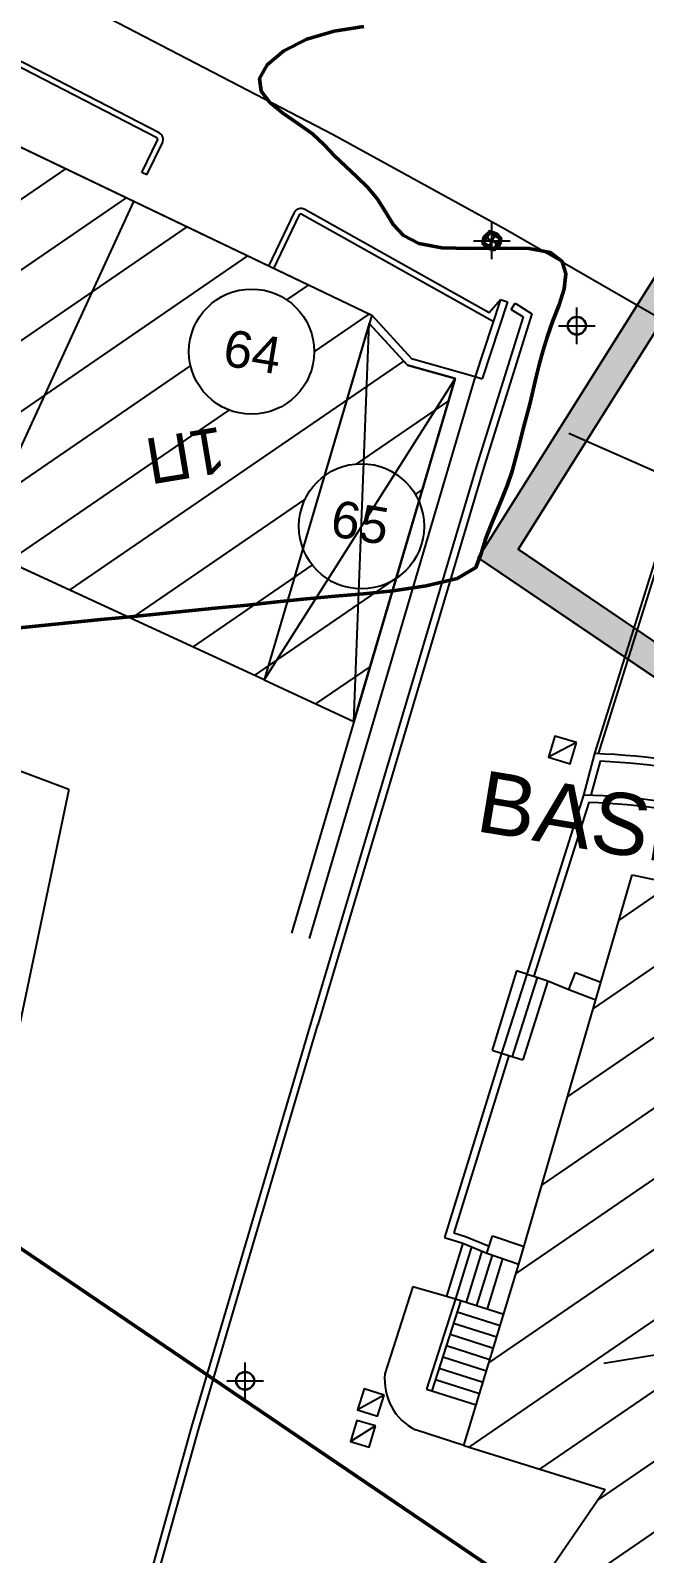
# Model space of a CAD drawing. Header units: metres. Extents: x 93017 to 94633, y 101979 to 102793.
# Drawn here: x 94060.74 to 94064.08, y 102345.51 to 102353.81 of the extents above; entities that cross this region are included whole.
import ezdxf
from ezdxf.enums import TextEntityAlignment as Align

# ---------------------------------------------------------------- set-up
doc = ezdxf.new("R2010")
doc.units = ezdxf.units.M
doc.header["$LTSCALE"] = 0.75
doc.header["$MEASUREMENT"] = 0
doc.header["$PDMODE"] = 34
doc.header["$PDSIZE"] = 0.1
doc.linetypes.add('DIAK1-1', pattern=[2, 1, -1])
for name, color, linetype in [('CG_BR', 253, 'Continuous'), ('CG_DIAF', 253, 'Continuous'), ('CG_ER', 253, 'ER'), ('CG_FREATIO', 252, 'Continuous'), ('CG_KR', 253, 'Continuous'), ('CG_KT', 253, 'Continuous'), ('CG_KTISMATA_TXT', 252, 'Continuous'), ('CG_MD', 253, 'Continuous'), ('CG_MD_FRA', 253, 'Continuous'), ('CG_SBL_BS', 253, 'Continuous'), ('CG_SBL_PR', 253, 'Continuous'), ('CG_SK', 253, 'Continuous'), ('CG_STA-KYK', 8, 'Continuous'), ('CG_STA-SHM', 8, 'Continuous'), ('CG_USER', 253, 'Continuous'), ('COREBOREHOLES', 6, 'Continuous'), ('GEOLOGY', 7, 'Continuous'), ('GSLAYER', 7, 'Continuous'), ('HATCH DIAKINDYNEYSHS', 112, 'Continuous'), ('KANABOS', 8, 'Continuous'), ('NORTH', 8, 'Continuous'), ('Od_skari', 8, 'Continuous'), ('OTM Line 0.25', 2, 'Continuous'), ('OTM Solid 253', 253, 'Continuous'), ('ΖΩΝΗ ΕΠΙΡΡΟΗΣ', 1, 'Continuous'), ('ΚΤΗΡΙΑ', 7, 'Continuous')]:
    doc.layers.add(name, color=color, linetype=linetype)
doc.styles.add('ARIAL', font='ARIAL.TTF')
doc.styles.add('KTISMATA', font='win-sim.shx')
doc.linetypes.add('ER', pattern='A,1e-05,[104,OrizLt.shx,S=1,R=0,X=0,Y=0],-2', length=2.00001)
doc.linetypes.add('P3', pattern='A,1e-05,[114,OrizLt.shx,S=0.5,R=0,X=0,Y=0],-0.5,[114,OrizLt.shx,S=0.5,R=0,X=0,Y=0],-0.5,[114,OrizLt.shx,S=1,R=0,X=0,Y=0],-0.5', length=1.50001)
pattern_1 = [(214.4408012, (109260.27855, 125634.61407), (0.1795635333, -0.2618457323), [])]

# ---------------------------------------------------------------- blocks, each defined once
blk = doc.blocks.new('FR-FVT')
at = {"layer": 'CG_FREATIO'}
for p, q in [((100047.73, 96581.47), (100049.33, 96581.47)), ((100047.73, 96579.87), (100047.73, 96581.47)), ((100047.73, 96580.67), (100049.33, 96580.67)), ((100047.93, 96580.07), (100047.93, 96581.27)), ((100047.93, 96581.27), (100049.13, 96581.27)), ((100047.93, 96580.07), (100049.13, 96580.07)), ((100048.53, 96579.87), (100048.53, 96581.47)), ((100049.13, 96580.07), (100049.13, 96581.27)), ((100049.33, 96579.87), (100049.33, 96581.47)), ((100047.73, 96579.87), (100049.33, 96579.87))]:
    blk.add_line(p, q, dxfattribs=at)
at = {"layer": 'CG_USER'}
blk.add_point((100048.53, 96580.67), dxfattribs=at)
blk = doc.blocks.new('SHM_STA')
at = {"layer": 'CG_STA-KYK'}
blk.add_circle((0, 0), 0.4, dxfattribs=at)
at = {"layer": 'CG_STA-SHM'}
blk.add_point((0, 0), dxfattribs=at)
blk = doc.blocks.new('cross')
at = {"layer": 'GEOLOGY', "color": 6}
for p, q in [((11345.511, -2144.538), (11345.511, -2149.538)), ((11343.011, -2147.038), (11348.011, -2147.038))]:
    blk.add_line(p, q, dxfattribs=at)
blk = doc.blocks.new('XAIDARI')
at = {"layer": 'Od_skari'}
for p, q in [((94052.277, 102377.798), (94039.722, 102389.74)), ((94051.165, 102377.751), (94039.171, 102389.161)), ((94043.952, 102368.427), (94052.277, 102377.798)), ((94044.197, 102369.908), (94051.165, 102377.751))]:
    blk.add_line(p, q, dxfattribs=at)

msp = doc.modelspace()

# ---------------------------------------------------------------- hatches: boundary and pattern name
at = {"layer": 'HATCH DIAKINDYNEYSHS', "ltscale": 15}
h = msp.add_hatch(dxfattribs=at)
h.set_pattern_fill('ANSI31', color=256, scale=0.1, angle=529.4408, style=0)
h.set_pattern_definition(pattern_1)
h.paths.add_polyline_path([(94062.5953, 102352.2538), (94062.0088, 102350.2679), (94058.9111, 102351.6969), (94059.7867, 102353.5991)])
edge = h.paths.add_edge_path(flags=17)
edge.add_arc((94062.5395, 102351.1044), 0.341, 0, 360)
edge = h.paths.add_edge_path(flags=16)
edge.add_arc((94061.9413, 102352.056), 0.341, 0, 360)
edge = h.paths.add_edge_path(flags=16)
edge.add_arc((94060.0267, 102352.9519), 0.341, 0, 360)
edge = h.paths.add_edge_path()
edge.add_line((94062.0088, 102350.2679), (94062.4986, 102350.0411))
edge.add_line((94062.4986, 102350.0411), (94063.0504, 102351.9095))
edge.add_line((94063.0504, 102351.9095), (94062.7901, 102351.9823))
edge.add_line((94062.7901, 102351.9823), (94062.5821, 102352.2091))
edge.add_line((94062.5821, 102352.2091), (94062.0088, 102350.2679))
edge.add_line((94062.0088, 102350.2679), (94062.4986, 102350.0413))
h = msp.add_hatch(dxfattribs=at)
h.set_pattern_fill('ANSI31', color=256, scale=0.1, angle=529.4408, style=0)
h.set_pattern_definition(pattern_1)
edge = h.paths.add_edge_path()
edge.add_arc((94065.0238, 102347.5654), 0.341, -9.37407, 350.62593)
edge = h.paths.add_edge_path()
edge.add_line((94063.8662, 102345.8572), (94063.47, 102345.2792))
edge.add_line((94063.47, 102345.2792), (94066.2325, 102343.4052))
edge.add_line((94066.2325, 102343.4052), (94066.6306, 102343.9934))
edge.add_line((94066.6306, 102343.9934), (94066.5644, 102344.3585))
edge.add_line((94066.5644, 102344.3585), (94066.0519, 102344.7112))
edge.add_arc((94061.4976, 102347.7439), 5.4716, 326.34074, 328.0375)
edge.add_arc((94065.2395, 102345.4091), 1.0611, 328.0375, 331.8911)
edge.add_arc((94047.8579, 102354.6935), 20.7669, 331.8911, 332.82883)
edge.add_arc((94065.1617, 102345.8115), 1.3166, 332.82883, 336.5536)
edge.add_arc((94065.739, 102345.5612), 0.6875, 336.5536, 340.50434)
edge.add_arc((94058.3174, 102348.1886), 8.5604, 340.50434, 341.62371)
edge.add_arc((94064.1422, 102346.2537), 2.4226, 341.62371, 350.61821)
edge.add_arc((94062.4902, 102346.5266), 4.097, 350.61821, 357.53183)
edge.add_arc((94065.0484, 102346.4164), 1.5364, -2.46817, 5.87071)
edge.add_arc((94062.2533, 102346.1289), 4.3463, 5.87071, 10.82588)
edge.add_arc((94064.1351, 102346.4888), 2.4303, 10.82588, 23.83115)
edge.add_arc((94063.5561, 102346.2331), 3.0633, 23.83115, 35.41002)
edge.add_arc((94064.4573, 102346.8737), 1.9576, 35.41002, 44.49816)
edge.add_arc((94060.6002, 102343.0836), 7.3652, 44.49816, 49.17998)
edge.add_arc((94064.3794, 102347.4587), 1.5839, 49.17998, 62.53776)
edge.add_arc((94063.5102, 102345.7863), 3.4687, 62.53776, 71.55292)
edge.add_line((94064.6078, 102349.0768), (94064.0131, 102349.2068))
edge.add_line((94064.0131, 102349.2068), (94063.3969, 102347.086))
edge.add_line((94063.3969, 102347.086), (94063.097, 102346.0981))
edge.add_line((94063.097, 102346.0981), (94063.8662, 102345.8572))
at = {"layer": 'OTM Solid 253'}
h = msp.add_hatch(color=256, dxfattribs=at)
h.paths.add_polyline_path([(94066.043, 102348.9891), (94063.1743, 102350.9333), (94068.0111, 102358.6217), (94067.8568, 102358.7188), (94067.8548, 102360.4079), (94066.7548, 102360.4095), (94066.7547, 102360.6496), (94068.0945, 102360.6511), (94068.0996, 102358.9591), (94068.3237, 102358.8181), (94063.3921, 102350.9789), (94066.1327, 102349.1215)])
h.paths.add_polyline_path([(94091.4345, 102360.6783), (94091.4348, 102360.4383), (94090.3348, 102360.437), (94090.3355, 102359.861), (94084.0855, 102359.8537), (94084.0868, 102358.7377), (94074.7049, 102358.7268), (94074.5969, 102358.6463), (94074.5975, 102358.1267), (94073.8375, 102358.1258), (94073.8369, 102358.6454), (94073.7286, 102358.7257), (94070.5788, 102358.722), (94069.6893, 102357.3082), (94069.1815, 102357.6276), (94065.2431, 102351.3673), (94066.9012, 102350.2431), (94066.8112, 102350.1113), (94065.0338, 102351.3165), (94069.3748, 102358.2385), (94069.5142, 102358.1509), (94069.2692, 102357.7615), (94069.6391, 102357.5288), (94070.5407, 102358.9619), (94073.6737, 102358.9656), (94073.9968, 102358.726), (94073.9973, 102358.286), (94074.4373, 102358.2865), (94074.4368, 102358.7265), (94074.7592, 102358.9669), (94083.8465, 102358.9774), (94083.8452, 102360.0934), (94090.0952, 102360.1007), (94090.0945, 102360.6767)])
h.paths.add_polyline_path([(94066.7525, 102362.3575), (94068.0925, 102362.3591), (94068.0906, 102364.0511), (94069.2879, 102364.0525), (94069.284, 102367.3664), (94071.9067, 102367.3695), (94071.9103, 102364.2955), (94071.9106, 102364.0555), (94073.6678, 102364.0576), (94073.9903, 102364.298), (94073.9898, 102364.738), (94074.4298, 102364.7385), (94074.4303, 102364.2985), (94074.7533, 102364.0589), (94078.6553, 102364.0634), (94082.2521, 102362.9516), (94082.9208, 102362.9524), (94083.2451, 102364.0087), (94083.8406, 102364.0094), (94083.8419, 102362.9534), (94090.0919, 102362.9607), (94090.0925, 102362.3847), (94091.4325, 102362.3863), (94091.4322, 102362.6263), (94090.3322, 102362.625), (94090.3316, 102363.201), (94084.0816, 102363.1937), (94084.0803, 102364.2497), (94083.0677, 102364.2485), (94082.7373, 102363.1722), (94082.3526, 102363.1717), (94078.6962, 102364.3035), (94074.6984, 102364.2988), (94074.5902, 102364.3791), (94074.5896, 102364.8987), (94073.8296, 102364.8978), (94073.8302, 102364.3782), (94073.7221, 102364.2977), (94072.0703, 102364.2957), (94072.0665, 102367.5297), (94069.1238, 102367.5262), (94069.1276, 102364.2923), (94067.8503, 102364.2908), (94067.8523, 102362.5988), (94066.7523, 102362.5975)])

# ---------------------------------------------------------------- linework, layer by layer
at = {"layer": 'CG_BR'}
msp.add_line((94062.0088, 102350.2679), (94062.4986, 102350.0413), dxfattribs=at)
at = {"layer": 'CG_DIAF', "linetype": 'DIAK1-1'}
msp.add_line((94064.354, 102351.3072), (94063.3642, 102351.7455), dxfattribs=at)
at = {"layer": 'CG_ER'}
for p, q in [((94059.7867, 102353.5991), (94062.5953, 102352.2538)), ((94060.4374, 102350.9986), (94061.3007, 102352.8739)), ((94062.5953, 102352.2538), (94062.0088, 102350.2679))]:
    msp.add_line(p, q, dxfattribs=at)
at = {"layer": 'CG_FREATIO'}
for p, q in [((94063.7097, 102349.926), (94063.5582, 102349.8463)), ((94062.6638, 102346.3714), (94062.5181, 102346.2917)), ((94062.6152, 102346.2042), (94062.4801, 102346.1188))]:
    msp.add_line(p, q, dxfattribs=at)
for points in [[(94063.7097, 102349.926), (94063.5928, 102349.9612), (94063.5582, 102349.8463), (94063.6751, 102349.8111)], [(94062.6638, 102346.3714), (94062.5543, 102346.4061), (94062.5181, 102346.2917), (94062.6276, 102346.257)], [(94062.6152, 102346.2042), (94062.5139, 102346.2339), (94062.4801, 102346.1188), (94062.5814, 102346.0891)]]:
    msp.add_lwpolyline(points, close=True, dxfattribs=at)
at = {"layer": 'CG_KR'}
for p, q in [((94060.3657, 102354.2893), (94062.3861, 102353.2386)), ((94062.3861, 102353.2386), (94063.323, 102352.7221)), ((94063.323, 102352.7221), (94064.263, 102352.1816)), ((94064.3288, 102351.5311), (94063.8082, 102349.8661)), ((94064.34, 102351.4998), (94063.8289, 102349.8654)), ((94063.5537, 102348.6293), (94063.6695, 102348.581))]:
    msp.add_line(p, q, dxfattribs=at)
at = {"layer": 'CG_KR', "flags": 128}
for points in [[(94079.3543, 102343.7899, 0.000001), (94076.7872, 102345.6381, 0.000007), (94076.2725, 102346.0086, 0.000072)], [(94078.3057, 102345.5334, -0.000003), (94080.4194, 102344.0086, -0.000361)]]:
    msp.add_lwpolyline(points, format="xyb", dxfattribs=at)
at = {"layer": 'CG_KT'}
for p, q in [((94062.0088, 102350.2679), (94058.9111, 102351.6969)), ((94060.9451, 102349.6716), (94058.9634, 102350.4129)), ((94060.9451, 102349.6716), (94060.5489, 102347.7787)), ((94063.3969, 102347.086), (94064.0131, 102349.2068)), ((94064.0131, 102349.2068), (94064.6078, 102349.0768)), ((94063.097, 102346.0981), (94063.3969, 102347.086)), ((94063.097, 102346.0981), (94063.8662, 102345.8572)), ((94063.8662, 102345.8572), (94062.4687, 102343.8186))]:
    msp.add_line(p, q, dxfattribs=at)
at = {"layer": 'CG_MD'}
for p, q in [((94061.3436, 102353.0313), (94061.4289, 102353.2072)), ((94061.3706, 102353.0182), (94061.4559, 102353.1941)), ((94061.3706, 102353.0182), (94061.3436, 102353.0313)), ((94063.2967, 102352.3399), (94063.158, 102351.9209)), ((94063.3347, 102352.3273), (94063.196, 102351.9084)), ((94063.2967, 102352.3399), (94063.3347, 102352.3273)), ((94063.3553, 102352.2855), (94063.3767, 102352.3193)), ((94063.3553, 102352.2855), (94063.4194, 102352.245)), ((94063.3767, 102352.3193), (94063.4667, 102352.2624)), ((94062.5821, 102352.2091), (94062.7901, 102351.9823)), ((94062.5953, 102352.2538), (94062.8119, 102352.0178)), ((94063.4194, 102352.245), (94063.1706, 102351.4495)), ((94063.4667, 102352.2624), (94063.2089, 102351.4378)), ((94062.7901, 102351.9823), (94063.0504, 102351.9095)), ((94062.8119, 102352.0178), (94063.158, 102351.9209)), ((94063.0504, 102351.9095), (94062.1582, 102348.8884)), ((94063.158, 102351.9209), (94062.2541, 102348.8601)), ((94063.158, 102351.9209), (94063.196, 102351.9084)), ((94063.1706, 102351.4495), (94062.2637, 102348.3997)), ((94063.2089, 102351.4378), (94062.3021, 102348.3884)), ((94063.4393, 102348.6655), (94063.4774, 102348.6535)), ((94063.7048, 102348.6745), (94063.8432, 102348.6222)), ((94063.6695, 102348.581), (94063.8153, 102348.5259)), ((94062.2637, 102348.3997), (94061.6148, 102346.2005)), ((94063.3028, 102348.2342), (94062.9924, 102347.2297)), ((94063.341, 102348.2224), (94063.0424, 102347.2562)), ((94063.3028, 102348.2342), (94063.341, 102348.2224)), ((94062.9924, 102347.2297), (94063.0919, 102347.1991)), ((94063.0424, 102347.2562), (94063.1056, 102347.2367)), ((94063.1056, 102347.2367), (94063.2342, 102347.183)), ((94063.2215, 102347.1449), (94063.2533, 102347.2397)), ((94063.2533, 102347.2397), (94063.4249, 102347.1822)), ((94063.0919, 102347.1991), (94063.2215, 102347.1449)), ((94063.2215, 102347.1449), (94063.3969, 102347.086)), ((94063.0521, 102346.8963), (94062.8943, 102346.405)), ((94063.0807, 102346.8871), (94062.9228, 102346.3958)), ((94063.0521, 102346.8963), (94063.0807, 102346.8871)), ((94062.8943, 102346.405), (94062.9228, 102346.3958)), ((94061.6148, 102346.2005), (94061.3448, 102345.2352))]:
    msp.add_line(p, q, dxfattribs=at)
for points in [[(94061.4289, 102353.2072, 0.406963), (94061.4245, 102353.2205), (94060.3607, 102353.7694)], [(94062.0624, 102352.5091), (94062.2017, 102352.801, -0.43373), (94062.2156, 102352.8054), (94063.2407, 102352.2304)], [(94065.4839, 102349.3453, 0.121558), (94063.8386, 102349.8249), (94063.7891, 102349.6393)], [(94066.2024, 102348.4181, 0.096277), (94065.3679, 102349.1323, 0.129867), (94063.777, 102349.5997), (94063.4774, 102348.6535)]]:
    msp.add_lwpolyline(points, format="xyb", dxfattribs=at)
at = {"layer": 'CG_MD', "flags": 128}
for points in [[(94061.4559, 102353.1941, 0.406963), (94061.4383, 102353.2471), (94060.3744, 102353.796)], [(94062.0354, 102352.522), (94062.1746, 102352.8139, -0.43373), (94062.2303, 102352.8316), (94063.2341, 102352.2684), (94063.2967, 102352.3399)], [(94065.5039, 102349.3799, 0.123812), (94063.8082, 102349.8661), (94063.748, 102349.6404)], [(94066.2326, 102348.4444, 0.096075), (94065.3881, 102349.1669, 0.13216), (94063.748, 102349.6404), (94063.4393, 102348.6655)]]:
    msp.add_lwpolyline(points, format="xyb", dxfattribs=at)
for points in [[(94063.2407, 102352.2304), (94063.2574, 102352.221)], [(94063.6695, 102348.581), (94063.7048, 102348.6745)]]:
    msp.add_lwpolyline(points, dxfattribs=at)
at = {"layer": 'CG_MD_FRA'}
for p, q in [((94061.6533, 102346.1895), (94062.3021, 102348.3884)), ((94061.3827, 102345.222), (94061.6533, 102346.1895))]:
    msp.add_line(p, q, dxfattribs=at)
at = {"layer": 'CG_SBL_BS'}
for p, q in [((94062.4986, 102350.0413), (94062.5821, 102352.2091)), ((94063.0504, 102351.9095), (94062.0088, 102350.2679))]:
    msp.add_line(p, q, dxfattribs=at)
at = {"layer": 'CG_SBL_PR', "linetype": 'P3', "flags": 128}
for points in [[(94061.6533, 102346.1895), (94062.3021, 102348.3884)], [(94061.3827, 102345.222), (94061.6533, 102346.1895)]]:
    msp.add_lwpolyline(points, dxfattribs=at)
at = {"layer": 'CG_SK'}
for p, q in [((94063.3845, 102348.6828), (94063.252, 102348.2509)), ((94063.4393, 102348.6655), (94063.3028, 102348.2342)), ((94063.4965, 102348.6474), (94063.3601, 102348.2165)), ((94063.4393, 102348.6655), (94063.3845, 102348.6828)), ((94063.5537, 102348.6293), (94063.4175, 102348.1988)), ((94063.4774, 102348.6535), (94063.5537, 102348.6293)), ((94063.252, 102348.2509), (94063.3028, 102348.2342)), ((94063.341, 102348.2224), (94063.4175, 102348.1988)), ((94063.0919, 102347.1991), (94063.0033, 102346.9104)), ((94063.139, 102347.1794), (94063.0521, 102346.8963)), ((94063.1947, 102347.1561), (94063.1093, 102346.8779)), ((94063.251, 102347.135), (94063.1664, 102346.8596)), ((94063.3079, 102347.1159), (94063.2235, 102346.8412)), ((94063.0033, 102346.9104), (94063.0521, 102346.8963)), ((94063.0807, 102346.8871), (94063.3138, 102346.8122)), ((94063.061, 102346.8258), (94063.2951, 102346.7506)), ((94063.0413, 102346.7645), (94063.2764, 102346.689)), ((94063.0019, 102346.6419), (94063.239, 102346.5657)), ((94063.0216, 102346.7032), (94063.2577, 102346.6273)), ((94062.9822, 102346.5806), (94063.2202, 102346.5041)), ((94062.9625, 102346.5193), (94063.2015, 102346.4424)), ((94062.9228, 102346.3958), (94063.1639, 102346.3184)), ((94062.9428, 102346.4579), (94063.1828, 102346.3808))]:
    msp.add_line(p, q, dxfattribs=at)
at = {"layer": 'CG_SK', "linetype": 'DIAK1-1'}
for p, q in [((94062.82, 102346.9635), (94062.6672, 102346.4881)), ((94062.82, 102346.9635), (94063.0033, 102346.9104)), ((94063.097, 102346.0981), (94062.8337, 102346.1821))]:
    msp.add_line(p, q, dxfattribs=at)
msp.add_arc((94062.9717, 102346.4555), 0.3062, 173.8736, 243.21915, dxfattribs=at)
at = {"layer": 'GSLAYER', "color": 1, "lineweight": 50, "flags": 128}
msp.add_lwpolyline([(94060.6418, 102350.5482), (94060.8015, 102350.5641), (94060.9612, 102350.5801), (94061.1208, 102350.596), (94061.2805, 102350.612), (94061.4402, 102350.628), (94061.5997, 102350.6438), (94061.7589, 102350.6596), (94061.9187, 102350.6756), (94062.0798, 102350.6922), (94062.2404, 102350.7086), (94062.397, 102350.7232), (94062.5505, 102350.7366), (94062.7126, 102350.7535), (94062.8926, 102350.7797), (94063.0606, 102350.8203), (94063.1625, 102350.8805), (94063.1905, 102350.957), (94063.2156, 102351.0337), (94063.2445, 102351.109), (94063.2751, 102351.1834), (94063.3057, 102351.2572), (94063.3344, 102351.3308), (94063.3595, 102351.4046), (94063.3809, 102351.4786), (94063.4, 102351.5529), (94063.4185, 102351.6275), (94063.4377, 102351.7023), (94063.4572, 102351.7765), (94063.475, 102351.8486), (94063.4916, 102351.9194), (94063.5089, 102351.9906), (94063.5284, 102352.0638), (94063.5521, 102352.1409), (94063.5814, 102352.2235), (94063.6152, 102352.3113), (94063.6429, 102352.3989), (94063.6524, 102352.4798), (94063.6316, 102352.5474), (94063.5686, 102352.5951), (94063.4523, 102352.6171), (94063.2949, 102352.619), (94063.1292, 102352.6169), (94062.9762, 102352.6222), (94062.8525, 102352.6441), (94062.7679, 102352.6884), (94062.7118, 102352.7491), (94062.6694, 102352.8177), (94062.6262, 102352.886), (94062.5735, 102352.9491), (94062.5143, 102353.0083), (94062.4526, 102353.0656), (94062.3924, 102353.1232), (94062.3366, 102353.1826), (94062.2727, 102353.2417), (94062.1935, 102353.2986), (94062.1115, 102353.3552), (94062.0402, 102353.4135), (94061.9934, 102353.4755), (94061.9845, 102353.5433), (94062.0262, 102353.6184), (94062.1162, 102353.6942), (94062.2421, 102353.7584), (94062.3915, 102353.8008), (94062.5531, 102353.8277)], dxfattribs=at)
at = {"layer": 'KANABOS'}
msp.add_line((94063.8585, 102346.5457), (94064.845, 102346.7097), dxfattribs=at)
at = {"layer": 'NORTH'}
for points in [[(94062.5953, 102352.2538), (94062.0088, 102350.2679), (94058.9111, 102351.6969), (94059.7867, 102353.5991), (94062.5953, 102352.2538)], [(94062.0088, 102350.2679), (94062.4986, 102350.0411), (94063.0504, 102351.9095), (94062.7901, 102351.9823), (94062.5821, 102352.2091), (94062.0088, 102350.2679), (94062.4986, 102350.0413)]]:
    msp.add_lwpolyline(points, dxfattribs=at)
at = {"layer": 'OTM Line 0.25', "flags": 128}
msp.add_lwpolyline([(94066.043, 102348.9891), (94063.1743, 102350.9332), (94068.0111, 102358.6217), (94067.8568, 102358.7188), (94067.8548, 102360.4079), (94066.7548, 102360.4095), (94066.7547, 102360.6495), (94068.0945, 102360.6511), (94068.0996, 102358.9591), (94068.3237, 102358.8181), (94063.392, 102350.9789), (94066.1327, 102349.1215), (94066.043, 102348.9891)], dxfattribs=at)
at = {"layer": 'ΖΩΝΗ ΕΠΙΡΡΟΗΣ', "color": 6, "lineweight": 50}
msp.add_lwpolyline([(94068.9773, 102341.5432), (94056.981, 102349.6811), (94060.2108, 102355.1901)], dxfattribs=at)
at = {"layer": 'ΚΤΗΡΙΑ'}
for centre in [(94061.9413, 102352.056), (94062.5395, 102351.1044)]:
    msp.add_circle(centre, 0.341, dxfattribs=at)

# ---------------------------------------------------------------- block references
at = {"xscale": 0.1999999999955401, "yscale": 0.1999999999970896, "zscale": 0.2, "rotation": 189.440801158079}
msp.add_blockref('XAIDARI', (109260.2786, 125634.6141), dxfattribs=at)
at = {"layer": 'CG_FREATIO', "xscale": 0.04999999999824421, "yscale": 0.04999999998835847, "zscale": 0.05, "rotation": 149.8704471241629}
msp.add_blockref('FR-FVT', (100813.778, 104018.2524), dxfattribs=at)
at = {"layer": 'CG_STA-SHM', "xscale": 0.120000000013111, "yscale": 0.1187999999965541, "zscale": 0.12, "rotation": 189.4408011610518}
for p in [(94063.7122, 102352.1972), (94061.9061, 102346.4498)]:
    msp.add_blockref('SHM_STA', p, dxfattribs=at)
at = {"layer": 'GEOLOGY', "color": 33, "xscale": 0.2000000000122818, "yscale": 0.2000000000116415, "zscale": 0.2, "rotation": 9.440801161507581}
msp.add_blockref('cross', (91755.5481, 102398.0218), dxfattribs=at)

# ---------------------------------------------------------------- texts
at = {"layer": 'CG_KTISMATA_TXT', "style": 'KTISMATA'}
msp.add_text('1Π', height=0.25, rotation=189.4408, dxfattribs=at).set_placement((94061.5816, 102351.4899), align=Align.MIDDLE_CENTER)
at = {"layer": 'COREBOREHOLES', "color": 253, "insert": (94063.2079, 102349.7774), "char_height": 0.336, "width": 0.379169, "attachment_point": 1, "rotation": 350.62593, "style": 'ARIAL'}
msp.add_mtext('{\\fArial|b0|i0|c0|p34;BASFM09}', dxfattribs=at)
at = {"layer": 'ΚΤΗΡΙΑ', "color": 7, "char_height": 0.2, "width": 0.54167, "attachment_point": 1, "rotation": 350.66095, "style": 'ARIAL'}
for s, insert in [('{\\fArial|b0|i0|c161|p34;64}', (94061.8094, 102352.1795)), ('{\\fArial|b0|i0|c161|p34;65}', (94062.3949, 102351.25))]:
    msp.add_mtext(s, dxfattribs=dict(at, insert=insert))

doc.saveas('drawing.dxf')
